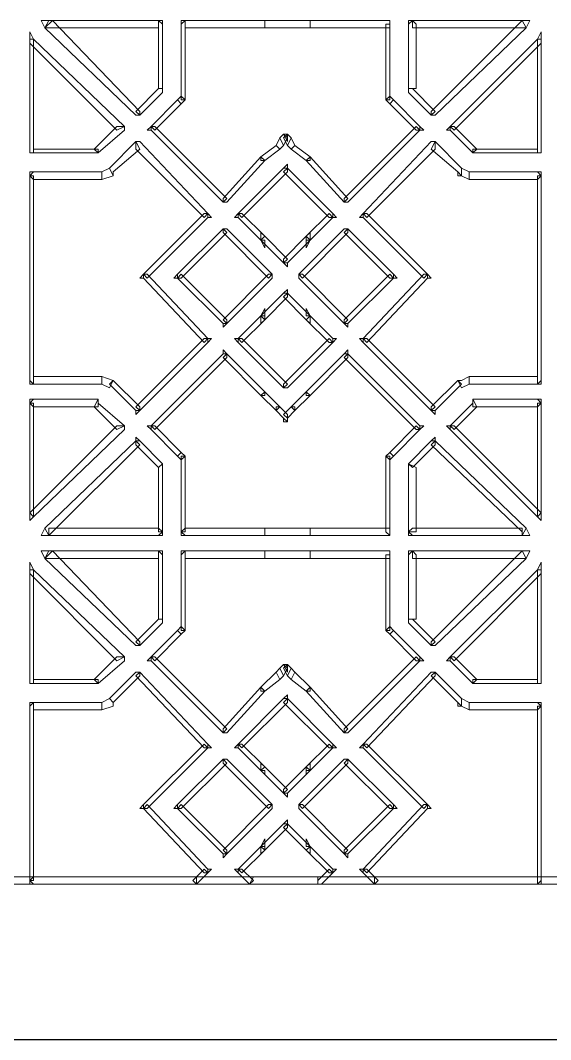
# Model space of a CAD drawing. Extents: x -66030 to 95157, y -13132 to 45879.
# Drawn here: x 78795 to 79342, y 39315 to 40366 of the extents above; entities that cross this region are included whole.
import ezdxf

# ---------------------------------------------------------------- set-up
doc = ezdxf.new("R2010")
doc.units = 0
doc.header["$LTSCALE"] = 100
doc.header["$MEASUREMENT"] = 0
doc.layers.get('0').update_dxf_attribs({"linetype": 'CONTINUOUS'})
doc.layers.add('3', color=11, linetype='CONTINUOUS')

msp = doc.modelspace()

# ---------------------------------------------------------------- linework, layer by layer
at = {"lineweight": 0}
for points in [[(78820.5, 40358.2), (78824.4, 40358.2), (78937.7, 40358.2), (78937.7, 40366), (78824.4, 40366), (78820.5, 40358.2), (78824.4, 40366), (78816.6, 40366), (78820.5, 40358.2)], [(78918.2, 40268.3), (78918.2, 40272.2), (78828.3, 40366), (78820.5, 40358.2), (78914.3, 40268.3), (78918.2, 40268.3), (78914.3, 40268.3), (78914.3, 40268.3), (78918.2, 40268.3)], [(78937.7, 40366), (78937.7, 40362.1), (78937.7, 40295.7), (78941.6, 40295.7), (78941.6, 40362.1), (78937.7, 40366), (78941.6, 40362.1), (78941.6, 40366), (78937.7, 40366)], [(78965, 40366), (78961.1, 40362.1), (78961.1, 40284), (78965, 40284), (78965, 40362.1), (78965, 40366), (78965, 40366), (78961.1, 40366), (78961.1, 40362.1)], [(79047.1, 40358.2), (79047.1, 40366), (78965, 40366), (78965, 40358.2), (79047.1, 40358.2), (79047.1, 40358.2), (79047.1, 40366), (79047.1, 40366), (79047.1, 40366)], [(79093.9, 40358.2), (79093.9, 40366), (79047.1, 40366), (79047.1, 40358.2), (79093.9, 40358.2), (79093.9, 40358.2), (79093.9, 40366), (79093.9, 40366), (79093.9, 40366)], [(79176, 40362.1), (79176, 40366), (79093.9, 40366), (79093.9, 40358.2), (79176, 40358.2), (79176, 40362.1), (79176, 40362.1), (79176, 40366), (79176, 40366)], [(79172.1, 40284), (79176, 40284), (79176, 40362.1), (79172.1, 40362.1), (79172.1, 40284), (79172.1, 40284), (79172.1, 40284), (79172.1, 40284), (79172.1, 40284)], [(79199.4, 40366), (79195.5, 40362.1), (79195.5, 40295.7), (79203.3, 40295.7), (79203.3, 40362.1), (79199.4, 40366), (79199.4, 40366), (79195.5, 40366), (79195.5, 40362.1)], [(79316.6, 40358.2), (79312.7, 40366), (79199.4, 40366), (79199.4, 40358.2), (79312.7, 40358.2), (79316.6, 40358.2), (79316.6, 40358.2), (79320.5, 40366), (79312.7, 40366)], [(79218.9, 40268.3), (79222.8, 40268.3), (79316.6, 40358.2), (79312.7, 40366), (79218.9, 40272.2), (79218.9, 40268.3), (79218.9, 40268.3), (79222.8, 40268.3), (79222.8, 40268.3)], [(78804.9, 40346.5), (78804.9, 40342.6), (78894.7, 40252.7), (78902.5, 40256.6), (78808.8, 40346.5), (78804.9, 40346.5), (78808.8, 40346.5), (78804.9, 40354.3), (78804.9, 40346.5)], [(79332.2, 40346.5), (79328.3, 40346.5), (79238.5, 40256.6), (79242.4, 40252.7), (79332.2, 40342.6), (79332.2, 40346.5), (79332.2, 40346.5), (79332.2, 40354.3), (79328.3, 40346.5)], [(78808.8, 40229.3), (78808.8, 40229.3), (78808.8, 40346.5), (78804.9, 40346.5), (78804.9, 40229.3), (78808.8, 40229.3), (78804.9, 40229.3), (78804.9, 40229.3), (78808.8, 40229.3)], [(79328.3, 40229.3), (79332.2, 40229.3), (79332.2, 40346.5), (79328.3, 40346.5), (79328.3, 40229.3), (79328.3, 40229.3), (79328.3, 40229.3), (79332.2, 40229.3), (79332.2, 40229.3)], [(78941.6, 40295.7), (78937.7, 40295.7), (78914.3, 40272.2), (78918.2, 40268.3), (78941.6, 40291.8), (78941.6, 40295.7), (78941.6, 40291.8), (78941.6, 40291.8), (78941.6, 40295.7)], [(79195.5, 40295.7), (79195.5, 40291.8), (79218.9, 40268.3), (79222.8, 40272.2), (79199.4, 40295.7), (79195.5, 40295.7), (79195.5, 40295.7), (79195.5, 40291.8), (79195.5, 40291.8)], [(78965, 40284), (78961.1, 40287.9), (78957.2, 40284), (78961.1, 40280.1), (78965, 40284), (78965, 40284), (78965, 40284), (78965, 40284), (78965, 40284)], [(79176, 40280.1), (79179.9, 40284), (79176, 40287.9), (79172.1, 40284), (79176, 40280.1), (79176, 40280.1), (79179.9, 40284), (79179.9, 40284), (79179.9, 40284)], [(78961.1, 40280.1), (78957.2, 40284), (78929.9, 40256.6), (78933.8, 40252.7), (78961.1, 40280.1), (78961.1, 40280.1), (78957.2, 40284), (78957.2, 40284), (78957.2, 40284)], [(79207.2, 40252.7), (79207.2, 40256.6), (79179.9, 40284), (79176, 40280.1), (79203.3, 40252.7), (79207.2, 40252.7), (79207.2, 40252.7), (79211.1, 40252.7), (79207.2, 40256.6)], [(78902.5, 40256.6), (78894.7, 40256.6), (78871.3, 40233.2), (78875.2, 40229.3), (78902.5, 40252.7), (78902.5, 40256.6), (78902.5, 40252.7), (78902.5, 40252.7), (78902.5, 40256.6)], [(78929.9, 40256.6), (78929.9, 40252.7), (79004.1, 40178.5), (79008, 40182.4), (78933.8, 40256.6), (78929.9, 40256.6), (78929.9, 40256.6), (78926, 40252.7), (78929.9, 40252.7)], [(79129.1, 40178.5), (79133, 40178.5), (79207.2, 40252.7), (79203.3, 40256.6), (79129.1, 40182.4), (79129.1, 40178.5), (79129.1, 40178.5), (79133, 40178.5), (79133, 40178.5)], [(79238.5, 40256.6), (79238.5, 40252.7), (79261.9, 40229.3), (79265.8, 40233.2), (79242.4, 40256.6), (79238.5, 40256.6), (79238.5, 40256.6), (79234.6, 40252.7), (79238.5, 40252.7)], [(79058.8, 40237.1), (79062.7, 40233.2), (79066.6, 40237.1), (79062.7, 40244.9), (79058.8, 40237.1), (79058.8, 40237.1), (79062.7, 40233.2), (79062.7, 40233.2), (79062.7, 40233.2)], [(79062.7, 40244.9), (79066.6, 40237.1), (79070.5, 40244.9), (79066.6, 40248.8), (79062.7, 40244.9), (79062.7, 40244.9), (79066.6, 40237.1), (79066.6, 40237.1), (79066.6, 40237.1)], [(79070.5, 40248.8), (79066.6, 40244.9), (79070.5, 40237.1), (79074.4, 40244.9), (79070.5, 40248.8), (79070.5, 40248.8), (79070.5, 40248.8), (79070.5, 40248.8), (79070.5, 40248.8)], [(79066.6, 40248.8), (79070.5, 40241), (79070.5, 40241), (79070.5, 40248.8), (79070.5, 40248.8), (79066.6, 40248.8), (79070.5, 40248.8), (79066.6, 40248.8), (79066.6, 40248.8)], [(79074.4, 40244.9), (79070.5, 40237.1), (79074.4, 40233.2), (79078.3, 40237.1), (79074.4, 40244.9), (79074.4, 40244.9), (79070.5, 40237.1), (79070.5, 40237.1), (79070.5, 40237.1)], [(78875.2, 40229.3), (78875.2, 40233.2), (78808.8, 40233.2), (78808.8, 40229.3), (78875.2, 40229.3), (78875.2, 40229.3), (78875.2, 40229.3), (78875.2, 40229.3), (78875.2, 40229.3)], [(78890.8, 40205.8), (78890.8, 40209.8), (78918.2, 40233.2), (78914.3, 40241), (78886.9, 40213.7), (78890.8, 40205.8), (78890.8, 40205.8), (78890.8, 40205.8), (78890.8, 40209.8)], [(78914.3, 40241), (78914.3, 40233.2), (78984.6, 40162.9), (78988.5, 40166.8), (78918.2, 40241), (78914.3, 40241), (78918.2, 40241), (78914.3, 40241), (78914.3, 40241)], [(79043.2, 40221.5), (79047.1, 40221.5), (79062.7, 40233.2), (79058.8, 40237.1), (79043.2, 40225.4), (79043.2, 40221.5), (79043.2, 40225.4), (79043.2, 40221.5), (79043.2, 40221.5)], [(79078.3, 40237.1), (79074.4, 40233.2), (79090, 40221.5), (79093.9, 40225.4), (79078.3, 40237.1), (79078.3, 40237.1), (79074.4, 40233.2), (79074.4, 40233.2), (79074.4, 40233.2)], [(79222.8, 40241), (79218.9, 40241), (79148.6, 40166.8), (79152.5, 40162.9), (79222.8, 40233.2), (79222.8, 40241), (79222.8, 40241), (79222.8, 40241), (79218.9, 40241)], [(79250.2, 40205.8), (79250.2, 40213.7), (79222.8, 40241), (79218.9, 40233.2), (79246.3, 40209.8), (79250.2, 40205.8), (79246.3, 40209.8), (79246.3, 40205.8), (79250.2, 40205.8)], [(79261.9, 40229.3), (79261.9, 40229.3), (79328.3, 40229.3), (79328.3, 40233.2), (79261.9, 40233.2), (79261.9, 40229.3), (79261.9, 40229.3), (79261.9, 40229.3), (79261.9, 40229.3)], [(79004.1, 40178.5), (79008, 40178.5), (79047.1, 40221.5), (79043.2, 40225.4), (79004.1, 40182.4), (79004.1, 40178.5), (79004.1, 40178.5), (79004.1, 40178.5), (79008, 40178.5)], [(79047.1, 40221.5), (79047.1, 40221.5), (79047.1, 40221.5), (79043.2, 40221.5), (79043.2, 40221.5), (79047.1, 40221.5), (79047.1, 40221.5), (79047.1, 40221.5), (79047.1, 40221.5)], [(79090, 40221.5), (79090, 40221.5), (79129.1, 40178.5), (79133, 40182.4), (79093.9, 40225.4), (79090, 40221.5), (79090, 40221.5), (79090, 40221.5), (79090, 40221.5)], [(79093.9, 40225.4), (79090, 40221.5), (79090, 40221.5), (79093.9, 40221.5), (79093.9, 40221.5), (79093.9, 40225.4), (79093.9, 40221.5), (79093.9, 40221.5), (79093.9, 40225.4)], [(78879.1, 40201.9), (78879.1, 40201.9), (78890.8, 40205.8), (78886.9, 40213.7), (78879.1, 40209.8), (78879.1, 40201.9), (78879.1, 40201.9), (78879.1, 40201.9), (78879.1, 40201.9)], [(79070.5, 40213.7), (79066.6, 40213.7), (79019.7, 40166.8), (79023.6, 40162.9), (79070.5, 40209.8), (79070.5, 40213.7), (79070.5, 40213.7), (79070.5, 40217.6), (79066.6, 40213.7)], [(79117.4, 40162.9), (79117.4, 40166.8), (79070.5, 40213.7), (79066.6, 40209.8), (79113.5, 40162.9), (79117.4, 40162.9), (79117.4, 40162.9), (79121.3, 40162.9), (79117.4, 40166.8)], [(79258, 40201.9), (79258, 40209.8), (79250.2, 40213.7), (79250.2, 40205.8), (79258, 40201.9), (79258, 40201.9), (79258, 40201.9), (79258, 40201.9), (79258, 40201.9)], [(78804.9, 40205.8), (78808.8, 40201.9), (78879.1, 40201.9), (78879.1, 40209.8), (78808.8, 40209.8), (78804.9, 40205.8), (78808.8, 40209.8), (78804.9, 40209.8), (78804.9, 40205.8)], [(78808.8, 39991), (78808.8, 39994.9), (78808.8, 40205.8), (78804.9, 40205.8), (78804.9, 39994.9), (78808.8, 39991), (78804.9, 39994.9), (78804.9, 39991), (78808.8, 39991)], [(79332.2, 40205.8), (79328.3, 40209.8), (79258, 40209.8), (79258, 40201.9), (79328.3, 40201.9), (79332.2, 40205.8), (79332.2, 40205.8), (79332.2, 40209.8), (79328.3, 40209.8)], [(79328.3, 39991), (79332.2, 39994.9), (79332.2, 40205.8), (79328.3, 40205.8), (79328.3, 39994.9), (79328.3, 39991), (79328.3, 39991), (79332.2, 39991), (79332.2, 39994.9)], [(78988.5, 40166.8), (78984.6, 40166.8), (78922.1, 40104.3), (78926, 40100.4), (78988.5, 40162.9), (78988.5, 40166.8), (78988.5, 40162.9), (78992.4, 40162.9), (78988.5, 40166.8)], [(79019.7, 40166.8), (79019.7, 40162.9), (79043.2, 40139.4), (79047.1, 40143.4), (79023.6, 40166.8), (79019.7, 40166.8), (79019.7, 40166.8), (79015.8, 40162.9), (79019.7, 40162.9)], [(79090, 40139.4), (79093.9, 40139.4), (79117.4, 40162.9), (79113.5, 40166.8), (79090, 40143.4), (79090, 40139.4), (79090, 40139.4), (79090, 40131.6), (79093.9, 40139.4)], [(79148.6, 40166.8), (79148.6, 40162.9), (79211.1, 40100.4), (79215, 40104.3), (79152.5, 40166.8), (79148.6, 40166.8), (79148.6, 40166.8), (79144.7, 40162.9), (79148.6, 40162.9)], [(78957.2, 40100.4), (78961.1, 40100.4), (79008, 40147.3), (79004.1, 40151.2), (78957.2, 40104.3), (78957.2, 40100.4), (78957.2, 40104.3), (78953.3, 40100.4), (78957.2, 40100.4)], [(79004.1, 40151.2), (79004.1, 40147.3), (79051, 40100.4), (79054.9, 40104.3), (79008, 40151.2), (79004.1, 40151.2), (79008, 40151.2), (79004.1, 40151.2), (79004.1, 40151.2)], [(79133, 40151.2), (79129.1, 40151.2), (79082.2, 40104.3), (79086.1, 40100.4), (79133, 40147.3), (79133, 40151.2), (79133, 40151.2), (79133, 40151.2), (79129.1, 40151.2)], [(79179.9, 40100.4), (79179.9, 40104.3), (79133, 40151.2), (79129.1, 40147.3), (79176, 40100.4), (79179.9, 40100.4), (79179.9, 40100.4), (79183.8, 40100.4), (79179.9, 40104.3)], [(79043.2, 40139.4), (79043.2, 40139.4), (79066.6, 40116), (79070.5, 40119.9), (79047.1, 40143.4), (79043.2, 40139.4), (79047.1, 40143.4), (79043.2, 40147.3), (79043.2, 40139.4)], [(79043.2, 40139.4), (79047.1, 40139.4), (79047.1, 40139.4), (79043.2, 40139.4), (79043.2, 40139.4), (79043.2, 40139.4), (79043.2, 40139.4), (79047.1, 40131.6), (79047.1, 40139.4)], [(79066.6, 40116), (79070.5, 40116), (79093.9, 40139.4), (79090, 40143.4), (79066.6, 40119.9), (79066.6, 40116), (79066.6, 40116), (79070.5, 40112.1), (79070.5, 40116)], [(79090, 40143.4), (79090, 40139.4), (79090, 40139.4), (79093.9, 40139.4), (79093.9, 40139.4), (79090, 40143.4), (79093.9, 40139.4), (79093.9, 40147.3), (79090, 40143.4)], [(78922.1, 40104.3), (78922.1, 40100.4), (78984.6, 40034), (78988.5, 40037.9), (78926, 40104.3), (78922.1, 40104.3), (78922.1, 40104.3), (78918.2, 40100.4), (78922.1, 40100.4)], [(79008, 40053.5), (79008, 40057.4), (78961.1, 40104.3), (78957.2, 40100.4), (79004.1, 40053.5), (79008, 40053.5), (79004.1, 40053.5), (79004.1, 40049.6), (79008, 40053.5)], [(79054.9, 40104.3), (79051, 40104.3), (79004.1, 40057.4), (79008, 40053.5), (79054.9, 40100.4), (79054.9, 40104.3), (79054.9, 40100.4), (79054.9, 40100.4), (79054.9, 40104.3)], [(79082.2, 40104.3), (79082.2, 40100.4), (79129.1, 40053.5), (79133, 40057.4), (79086.1, 40104.3), (79082.2, 40104.3), (79082.2, 40104.3), (79082.2, 40100.4), (79082.2, 40100.4)], [(79129.1, 40053.5), (79133, 40053.5), (79179.9, 40100.4), (79176, 40104.3), (79129.1, 40057.4), (79129.1, 40053.5), (79129.1, 40053.5), (79133, 40049.6), (79133, 40053.5)], [(79215, 40104.3), (79211.1, 40104.3), (79148.6, 40037.9), (79152.5, 40034), (79215, 40100.4), (79215, 40104.3), (79215, 40100.4), (79218.9, 40100.4), (79215, 40104.3)], [(79070.5, 40084.8), (79066.6, 40084.8), (79043.2, 40061.3), (79047.1, 40057.4), (79070.5, 40080.9), (79070.5, 40084.8), (79070.5, 40084.8), (79070.5, 40088.7), (79066.6, 40084.8)], [(79093.9, 40061.3), (79093.9, 40061.3), (79070.5, 40084.8), (79066.6, 40080.9), (79090, 40057.4), (79093.9, 40061.3), (79090, 40057.4), (79093.9, 40053.5), (79093.9, 40061.3)], [(79047.1, 40061.3), (79043.2, 40061.3), (79019.7, 40037.9), (79023.6, 40034), (79047.1, 40057.4), (79047.1, 40061.3), (79047.1, 40061.3), (79047.1, 40069.1), (79043.2, 40061.3)], [(79093.9, 40061.3), (79090, 40061.3), (79090, 40061.3), (79093.9, 40061.3), (79093.9, 40061.3), (79093.9, 40061.3), (79093.9, 40061.3), (79090, 40069.1), (79090, 40061.3)], [(79047.1, 40057.4), (79047.1, 40061.3), (79047.1, 40061.3), (79043.2, 40061.3), (79043.2, 40061.3), (79047.1, 40057.4), (79043.2, 40061.3), (79043.2, 40053.5), (79047.1, 40057.4)], [(79117.4, 40034), (79117.4, 40037.9), (79093.9, 40061.3), (79090, 40057.4), (79113.5, 40034), (79117.4, 40034), (79117.4, 40034), (79121.3, 40037.9), (79117.4, 40037.9)], [(78988.5, 40037.9), (78984.6, 40037.9), (78914.3, 39967.6), (78918.2, 39963.7), (78988.5, 40034), (78988.5, 40037.9), (78988.5, 40034), (78992.4, 40037.9), (78988.5, 40037.9)], [(79019.7, 40037.9), (79019.7, 40034), (79066.6, 39987.1), (79070.5, 39991), (79023.6, 40037.9), (79019.7, 40037.9), (79019.7, 40037.9), (79015.8, 40037.9), (79019.7, 40034)], [(79066.6, 39987.1), (79070.5, 39987.1), (79117.4, 40034), (79113.5, 40037.9), (79066.6, 39991), (79066.6, 39987.1), (79066.6, 39987.1), (79070.5, 39987.1), (79070.5, 39987.1)], [(79148.6, 40037.9), (79148.6, 40034), (79218.9, 39963.7), (79222.8, 39967.6), (79152.5, 40037.9), (79148.6, 40037.9), (79148.6, 40037.9), (79144.7, 40037.9), (79148.6, 40034)], [(79008, 40022.3), (79004.1, 40022.3), (78929.9, 39948.1), (78933.8, 39944.1), (79008, 40018.4), (79008, 40022.3), (79008, 40022.3), (79004.1, 40026.2), (79004.1, 40022.3)], [(79047.1, 39979.3), (79047.1, 39983.2), (79008, 40022.3), (79004.1, 40018.4), (79043.2, 39979.3), (79047.1, 39979.3), (79047.1, 39979.3), (79047.1, 39979.3), (79047.1, 39983.2)], [(79133, 40022.3), (79129.1, 40022.3), (79090, 39983.2), (79093.9, 39979.3), (79133, 40018.4), (79133, 40022.3), (79133, 40022.3), (79133, 40026.2), (79129.1, 40022.3)], [(79207.2, 39944.1), (79207.2, 39948.1), (79133, 40022.3), (79129.1, 40018.4), (79203.3, 39944.1), (79207.2, 39944.1), (79207.2, 39944.1), (79211.1, 39948.1), (79207.2, 39948.1)], [(78879.1, 39998.8), (78879.1, 39998.8), (78808.8, 39998.8), (78808.8, 39991), (78879.1, 39991), (78879.1, 39998.8), (78879.1, 39998.8), (78879.1, 39998.8), (78879.1, 39998.8)], [(78890.8, 39994.9), (78890.8, 39994.9), (78879.1, 39998.8), (78879.1, 39991), (78886.9, 39987.1), (78890.8, 39994.9), (78890.8, 39994.9), (78890.8, 39994.9), (78890.8, 39994.9)], [(78918.2, 39963.7), (78918.2, 39967.6), (78890.8, 39994.9), (78886.9, 39991), (78914.3, 39963.7), (78918.2, 39963.7), (78914.3, 39963.7), (78914.3, 39959.8), (78918.2, 39963.7)], [(79218.9, 39963.7), (79222.8, 39963.7), (79250.2, 39991), (79246.3, 39994.9), (79218.9, 39967.6), (79218.9, 39963.7), (79218.9, 39963.7), (79222.8, 39959.8), (79222.8, 39963.7)], [(79246.3, 39994.9), (79250.2, 39987.1), (79258, 39991), (79258, 39998.8), (79250.2, 39994.9), (79246.3, 39994.9), (79250.2, 39994.9), (79246.3, 39994.9), (79246.3, 39994.9)], [(79258, 39998.8), (79258, 39991), (79328.3, 39991), (79328.3, 39998.8), (79258, 39998.8), (79258, 39998.8), (79258, 39998.8), (79258, 39998.8), (79258, 39998.8)], [(79058.8, 39963.7), (79062.7, 39967.6), (79047.1, 39983.2), (79043.2, 39979.3), (79058.8, 39963.7), (79058.8, 39963.7), (79058.8, 39963.7), (79058.8, 39963.7), (79058.8, 39963.7)], [(79093.9, 39979.3), (79090, 39983.2), (79074.4, 39967.6), (79078.3, 39963.7), (79093.9, 39979.3), (79093.9, 39979.3), (79093.9, 39979.3), (79093.9, 39979.3), (79093.9, 39979.3)], [(79090, 39983.2), (79090, 39979.3), (79090, 39979.3), (79093.9, 39979.3), (79093.9, 39979.3), (79090, 39983.2), (79090, 39983.2), (79090, 39979.3), (79090, 39979.3)], [(78804.9, 39971.5), (78808.8, 39967.6), (78875.2, 39967.6), (78875.2, 39975.4), (78808.8, 39975.4), (78804.9, 39971.5), (78808.8, 39975.4), (78804.9, 39975.4), (78804.9, 39971.5)], [(78808.8, 39854.3), (78808.8, 39858.2), (78808.8, 39971.5), (78804.9, 39971.5), (78804.9, 39858.2), (78808.8, 39854.3), (78804.9, 39858.2), (78804.9, 39850.4), (78808.8, 39854.3)], [(78875.2, 39975.4), (78871.3, 39967.6), (78894.7, 39944.1), (78902.5, 39948.1), (78875.2, 39971.5), (78875.2, 39975.4), (78875.2, 39971.5), (78875.2, 39975.4), (78875.2, 39975.4)], [(79043.2, 39979.3), (79047.1, 39979.3), (79047.1, 39979.3), (79043.2, 39979.3), (79043.2, 39979.3), (79043.2, 39979.3), (79043.2, 39979.3), (79043.2, 39979.3), (79043.2, 39979.3)], [(79261.9, 39975.4), (79261.9, 39971.5), (79238.5, 39948.1), (79242.4, 39944.1), (79265.8, 39967.6), (79261.9, 39975.4), (79261.9, 39975.4), (79261.9, 39975.4), (79261.9, 39971.5)], [(79332.2, 39971.5), (79328.3, 39975.4), (79261.9, 39975.4), (79261.9, 39967.6), (79328.3, 39967.6), (79332.2, 39971.5), (79332.2, 39971.5), (79332.2, 39975.4), (79328.3, 39975.4)], [(79328.3, 39854.3), (79332.2, 39858.2), (79332.2, 39971.5), (79328.3, 39971.5), (79328.3, 39858.2), (79328.3, 39854.3), (79328.3, 39854.3), (79332.2, 39850.4), (79332.2, 39858.2)], [(79062.7, 39967.6), (79058.8, 39967.6), (79058.8, 39967.6), (79058.8, 39963.7), (79058.8, 39963.7), (79062.7, 39967.6), (79062.7, 39967.6), (79062.7, 39967.6), (79058.8, 39967.6)], [(79070.5, 39952), (79070.5, 39959.8), (79062.7, 39967.6), (79058.8, 39963.7), (79066.6, 39955.9), (79070.5, 39952), (79066.6, 39955.9), (79066.6, 39952), (79070.5, 39952)], [(79078.3, 39967.6), (79074.4, 39967.6), (79066.6, 39959.8), (79070.5, 39955.9), (79078.3, 39963.7), (79078.3, 39967.6), (79078.3, 39967.6), (79074.4, 39967.6), (79074.4, 39967.6)], [(79070.5, 39955.9), (79070.5, 39959.8), (79070.5, 39959.8), (79070.5, 39952), (79070.5, 39952), (79070.5, 39955.9), (79070.5, 39952), (79070.5, 39952), (79070.5, 39955.9)], [(79078.3, 39963.7), (79078.3, 39967.6), (79078.3, 39967.6), (79078.3, 39963.7), (79078.3, 39963.7), (79078.3, 39963.7), (79078.3, 39963.7), (79078.3, 39963.7), (79078.3, 39963.7)], [(78902.5, 39948.1), (78894.7, 39948.1), (78804.9, 39858.2), (78808.8, 39854.3), (78902.5, 39944.1), (78902.5, 39948.1), (78902.5, 39944.1), (78902.5, 39948.1), (78902.5, 39948.1)], [(78929.9, 39948.1), (78929.9, 39944.1), (78957.2, 39916.8), (78961.1, 39920.7), (78933.8, 39948.1), (78929.9, 39948.1), (78929.9, 39948.1), (78926, 39948.1), (78929.9, 39944.1)], [(79176, 39920.7), (79179.9, 39916.8), (79207.2, 39944.1), (79203.3, 39948.1), (79176, 39920.7), (79176, 39920.7), (79179.9, 39916.8), (79179.9, 39916.8), (79179.9, 39916.8)], [(79238.5, 39948.1), (79238.5, 39944.1), (79328.3, 39854.3), (79332.2, 39858.2), (79242.4, 39948.1), (79238.5, 39948.1), (79238.5, 39948.1), (79234.6, 39948.1), (79238.5, 39944.1)], [(78824.4, 39834.8), (78828.3, 39838.7), (78918.2, 39928.5), (78914.3, 39932.4), (78820.5, 39842.6), (78824.4, 39834.8), (78820.5, 39842.6), (78816.6, 39834.8), (78824.4, 39834.8)], [(78914.3, 39932.4), (78914.3, 39928.5), (78937.7, 39905.1), (78941.6, 39909), (78918.2, 39932.4), (78914.3, 39932.4), (78918.2, 39932.4), (78914.3, 39936.3), (78914.3, 39932.4)], [(79222.8, 39932.4), (79218.9, 39932.4), (79195.5, 39909), (79199.4, 39905.1), (79222.8, 39928.5), (79222.8, 39932.4), (79222.8, 39932.4), (79222.8, 39936.3), (79218.9, 39932.4)], [(79312.7, 39834.8), (79316.6, 39842.6), (79222.8, 39932.4), (79218.9, 39928.5), (79312.7, 39838.7), (79312.7, 39834.8), (79312.7, 39834.8), (79320.5, 39834.8), (79316.6, 39842.6)], [(78961.1, 39920.7), (78957.2, 39916.8), (78961.1, 39912.9), (78965, 39916.8), (78961.1, 39920.7), (78961.1, 39920.7), (78957.2, 39916.8), (78957.2, 39916.8), (78957.2, 39916.8)], [(78965, 39916.8), (78961.1, 39916.8), (78961.1, 39838.7), (78965, 39838.7), (78965, 39916.8), (78965, 39916.8), (78965, 39916.8), (78965, 39916.8), (78965, 39916.8)], [(79172.1, 39916.8), (79176, 39912.9), (79179.9, 39916.8), (79176, 39920.7), (79172.1, 39916.8), (79172.1, 39916.8), (79172.1, 39916.8), (79172.1, 39916.8), (79172.1, 39916.8)], [(79176, 39834.8), (79176, 39838.7), (79176, 39916.8), (79172.1, 39916.8), (79172.1, 39838.7), (79176, 39834.8), (79176, 39834.8), (79176, 39834.8), (79176, 39838.7)], [(78941.6, 39909), (78937.7, 39905.1), (78937.7, 39838.7), (78941.6, 39838.7), (78941.6, 39905.1), (78941.6, 39909), (78941.6, 39905.1), (78941.6, 39909), (78941.6, 39909)], [(79195.5, 39909), (79195.5, 39905.1), (79195.5, 39838.7), (79203.3, 39838.7), (79203.3, 39905.1), (79195.5, 39909), (79195.5, 39909), (79195.5, 39909), (79195.5, 39905.1)], [(78941.6, 39838.7), (78937.7, 39842.6), (78824.4, 39842.6), (78824.4, 39834.8), (78937.7, 39834.8), (78941.6, 39838.7), (78937.7, 39834.8), (78941.6, 39834.8), (78941.6, 39838.7)], [(78961.1, 39838.7), (78965, 39834.8), (79047.1, 39834.8), (79047.1, 39842.6), (78965, 39842.6), (78961.1, 39838.7), (78961.1, 39838.7), (78961.1, 39834.8), (78965, 39834.8)], [(79047.1, 39842.6), (79047.1, 39834.8), (79093.9, 39834.8), (79093.9, 39842.6), (79047.1, 39842.6), (79047.1, 39842.6), (79047.1, 39834.8), (79047.1, 39834.8), (79047.1, 39834.8)], [(79093.9, 39842.6), (79093.9, 39834.8), (79176, 39834.8), (79176, 39842.6), (79093.9, 39842.6), (79093.9, 39842.6), (79093.9, 39834.8), (79093.9, 39834.8), (79093.9, 39834.8)], [(79195.5, 39838.7), (79199.4, 39834.8), (79312.7, 39834.8), (79312.7, 39842.6), (79199.4, 39842.6), (79195.5, 39838.7), (79195.5, 39838.7), (79195.5, 39834.8), (79199.4, 39834.8)], [(78820.5, 39811.3), (78824.4, 39811.3), (78937.7, 39811.3), (78937.7, 39819.2), (78824.4, 39819.2), (78820.5, 39811.3), (78824.4, 39819.2), (78816.6, 39819.2), (78820.5, 39811.3)], [(78918.2, 39721.5), (78918.2, 39725.4), (78828.3, 39819.2), (78820.5, 39811.3), (78914.3, 39721.5), (78918.2, 39721.5), (78914.3, 39721.5), (78914.3, 39721.5), (78918.2, 39721.5)], [(78937.7, 39819.2), (78937.7, 39815.2), (78937.7, 39748.8), (78941.6, 39748.8), (78941.6, 39815.2), (78937.7, 39819.2), (78941.6, 39815.2), (78941.6, 39819.2), (78937.7, 39819.2)], [(78965, 39819.2), (78961.1, 39815.2), (78961.1, 39737.1), (78965, 39737.1), (78965, 39815.2), (78965, 39819.2), (78965, 39819.2), (78961.1, 39819.2), (78961.1, 39815.2)], [(79047.1, 39811.3), (79047.1, 39819.2), (78965, 39819.2), (78965, 39811.3), (79047.1, 39811.3), (79047.1, 39811.3), (79047.1, 39819.2), (79047.1, 39819.2), (79047.1, 39819.2)], [(79093.9, 39811.3), (79093.9, 39819.2), (79047.1, 39819.2), (79047.1, 39811.3), (79093.9, 39811.3), (79093.9, 39811.3), (79093.9, 39819.2), (79093.9, 39819.2), (79093.9, 39819.2)], [(79176, 39815.2), (79176, 39819.2), (79093.9, 39819.2), (79093.9, 39811.3), (79176, 39811.3), (79176, 39815.2), (79176, 39815.2), (79176, 39819.2), (79176, 39819.2)], [(79172.1, 39737.1), (79176, 39737.1), (79176, 39815.2), (79172.1, 39815.2), (79172.1, 39737.1), (79172.1, 39737.1), (79172.1, 39737.1), (79172.1, 39737.1), (79172.1, 39737.1)], [(79199.4, 39819.2), (79195.5, 39815.2), (79195.5, 39748.8), (79203.3, 39748.8), (79203.3, 39815.2), (79199.4, 39819.2), (79199.4, 39819.2), (79195.5, 39819.2), (79195.5, 39815.2)], [(79316.6, 39811.3), (79312.7, 39819.2), (79199.4, 39819.2), (79199.4, 39811.3), (79312.7, 39811.3), (79316.6, 39811.3), (79316.6, 39811.3), (79320.5, 39819.2), (79312.7, 39819.2)], [(79218.9, 39721.5), (79222.8, 39721.5), (79316.6, 39811.3), (79312.7, 39819.2), (79218.9, 39725.4), (79218.9, 39721.5), (79218.9, 39721.5), (79222.8, 39721.5), (79222.8, 39721.5)], [(78804.9, 39799.6), (78804.9, 39795.7), (78894.7, 39705.9), (78902.5, 39709.8), (78808.8, 39799.6), (78804.9, 39799.6), (78808.8, 39799.6), (78804.9, 39807.4), (78804.9, 39799.6)], [(79332.2, 39799.6), (79328.3, 39799.6), (79238.5, 39709.8), (79242.4, 39705.9), (79332.2, 39795.7), (79332.2, 39799.6), (79332.2, 39799.6), (79332.2, 39807.4), (79328.3, 39799.6)], [(78808.8, 39682.4), (78808.8, 39682.4), (78808.8, 39799.6), (78804.9, 39799.6), (78804.9, 39682.4), (78808.8, 39682.4), (78804.9, 39682.4), (78804.9, 39682.4), (78808.8, 39682.4)], [(79328.3, 39682.4), (79332.2, 39682.4), (79332.2, 39799.6), (79328.3, 39799.6), (79328.3, 39682.4), (79328.3, 39682.4), (79328.3, 39682.4), (79332.2, 39682.4), (79332.2, 39682.4)], [(78941.6, 39748.8), (78937.7, 39748.8), (78914.3, 39725.4), (78918.2, 39721.5), (78941.6, 39744.9), (78941.6, 39748.8), (78941.6, 39744.9), (78941.6, 39748.8), (78941.6, 39748.8)], [(79195.5, 39748.8), (79195.5, 39744.9), (79218.9, 39721.5), (79222.8, 39725.4), (79199.4, 39748.8), (79195.5, 39748.8), (79195.5, 39748.8), (79195.5, 39748.8), (79195.5, 39744.9)], [(78965, 39737.1), (78961.1, 39741), (78957.2, 39737.1), (78961.1, 39733.2), (78965, 39737.1), (78965, 39737.1), (78965, 39737.1), (78965, 39737.1), (78965, 39737.1)], [(79176, 39733.2), (79179.9, 39737.1), (79176, 39741), (79172.1, 39737.1), (79176, 39733.2), (79176, 39733.2), (79179.9, 39737.1), (79179.9, 39737.1), (79179.9, 39737.1)], [(78961.1, 39733.2), (78957.2, 39737.1), (78929.9, 39709.8), (78933.8, 39705.9), (78961.1, 39733.2), (78961.1, 39733.2), (78957.2, 39737.1), (78957.2, 39737.1), (78957.2, 39737.1)], [(79207.2, 39705.9), (79207.2, 39709.8), (79179.9, 39737.1), (79176, 39733.2), (79203.3, 39705.9), (79207.2, 39705.9), (79207.2, 39705.9), (79211.1, 39705.9), (79207.2, 39709.8)], [(78902.5, 39709.8), (78894.7, 39709.8), (78871.3, 39686.4), (78875.2, 39682.4), (78902.5, 39705.9), (78902.5, 39709.8), (78902.5, 39705.9), (78902.5, 39705.9), (78902.5, 39709.8)], [(78929.9, 39709.8), (78929.9, 39705.9), (79004.1, 39631.7), (79008, 39635.6), (78933.8, 39709.8), (78929.9, 39709.8), (78929.9, 39709.8), (78926, 39705.9), (78929.9, 39705.9)], [(79129.1, 39631.7), (79133, 39631.7), (79207.2, 39705.9), (79203.3, 39709.8), (79129.1, 39635.6), (79129.1, 39631.7), (79129.1, 39631.7), (79133, 39631.7), (79133, 39631.7)], [(79238.5, 39709.8), (79238.5, 39705.9), (79261.9, 39682.4), (79265.8, 39686.4), (79242.4, 39709.8), (79238.5, 39709.8), (79238.5, 39709.8), (79234.6, 39705.9), (79238.5, 39705.9)], [(79058.8, 39694.2), (79062.7, 39686.4), (79066.6, 39690.3), (79062.7, 39698.1), (79058.8, 39694.2), (79058.8, 39694.2), (79062.7, 39686.4), (79062.7, 39686.4), (79062.7, 39686.4)], [(79062.7, 39698.1), (79066.6, 39690.3), (79070.5, 39698.1), (79066.6, 39702), (79062.7, 39698.1), (79062.7, 39698.1), (79066.6, 39690.3), (79066.6, 39690.3), (79066.6, 39690.3)], [(79070.5, 39702), (79066.6, 39698.1), (79070.5, 39690.3), (79074.4, 39698.1), (79070.5, 39702), (79070.5, 39702), (79070.5, 39702), (79070.5, 39702), (79070.5, 39702)], [(79066.6, 39702), (79070.5, 39694.2), (79070.5, 39694.2), (79070.5, 39702), (79070.5, 39702), (79066.6, 39702), (79070.5, 39702), (79066.6, 39702), (79066.6, 39702)], [(79074.4, 39698.1), (79070.5, 39690.3), (79074.4, 39686.4), (79078.3, 39694.2), (79074.4, 39698.1), (79074.4, 39698.1), (79070.5, 39690.3), (79070.5, 39690.3), (79070.5, 39690.3)], [(78875.2, 39682.4), (78875.2, 39686.4), (78808.8, 39686.4), (78808.8, 39682.4), (78875.2, 39682.4), (78875.2, 39682.4), (78875.2, 39682.4), (78875.2, 39682.4), (78875.2, 39682.4)], [(78918.2, 39694.2), (78914.3, 39694.2), (78886.9, 39666.8), (78890.8, 39662.9), (78918.2, 39690.3), (78918.2, 39694.2), (78918.2, 39694.2), (78914.3, 39694.2), (78914.3, 39694.2)], [(78988.5, 39616), (78988.5, 39620), (78918.2, 39694.2), (78914.3, 39690.3), (78984.6, 39616), (78988.5, 39616), (78988.5, 39616), (78992.4, 39616), (78988.5, 39620)], [(79043.2, 39674.6), (79047.1, 39674.6), (79062.7, 39686.4), (79058.8, 39694.2), (79043.2, 39678.5), (79043.2, 39674.6), (79043.2, 39678.5), (79043.2, 39674.6), (79043.2, 39674.6)], [(79078.3, 39694.2), (79074.4, 39686.4), (79090, 39674.6), (79093.9, 39678.5), (79078.3, 39694.2), (79078.3, 39694.2), (79074.4, 39686.4), (79074.4, 39686.4), (79074.4, 39686.4)], [(79222.8, 39694.2), (79218.9, 39694.2), (79148.6, 39620), (79152.5, 39616), (79222.8, 39690.3), (79222.8, 39694.2), (79222.8, 39694.2), (79222.8, 39694.2), (79218.9, 39694.2)], [(79250.2, 39659), (79250.2, 39666.8), (79222.8, 39694.2), (79218.9, 39690.3), (79246.3, 39662.9), (79250.2, 39659), (79246.3, 39662.9), (79246.3, 39659), (79250.2, 39659)], [(79261.9, 39682.4), (79261.9, 39682.4), (79328.3, 39682.4), (79328.3, 39686.4), (79261.9, 39686.4), (79261.9, 39682.4), (79261.9, 39682.4), (79261.9, 39682.4), (79261.9, 39682.4)], [(79004.1, 39631.7), (79008, 39631.7), (79047.1, 39674.6), (79043.2, 39678.5), (79004.1, 39635.6), (79004.1, 39631.7), (79004.1, 39631.7), (79004.1, 39631.7), (79008, 39631.7)], [(79047.1, 39674.6), (79047.1, 39674.6), (79047.1, 39674.6), (79043.2, 39674.6), (79043.2, 39674.6), (79047.1, 39674.6), (79047.1, 39674.6), (79047.1, 39674.6), (79047.1, 39674.6)], [(79090, 39674.6), (79090, 39674.6), (79129.1, 39631.7), (79133, 39635.6), (79093.9, 39678.5), (79090, 39674.6), (79090, 39674.6), (79090, 39674.6), (79090, 39674.6)], [(79093.9, 39678.5), (79090, 39674.6), (79090, 39674.6), (79093.9, 39674.6), (79093.9, 39674.6), (79093.9, 39678.5), (79093.9, 39674.6), (79093.9, 39674.6), (79093.9, 39678.5)], [(78890.8, 39662.9), (78886.9, 39666.8), (78879.1, 39662.9), (78879.1, 39655.1), (78890.8, 39659), (78890.8, 39662.9), (78890.8, 39659), (78890.8, 39659), (78890.8, 39662.9)], [(79070.5, 39666.8), (79066.6, 39666.8), (79019.7, 39620), (79023.6, 39616), (79070.5, 39662.9), (79070.5, 39666.8), (79070.5, 39666.8), (79070.5, 39670.7), (79066.6, 39666.8)], [(79117.4, 39616), (79117.4, 39620), (79070.5, 39666.8), (79066.6, 39662.9), (79113.5, 39616), (79117.4, 39616), (79117.4, 39616), (79121.3, 39616), (79117.4, 39620)], [(79258, 39655.1), (79258, 39662.9), (79250.2, 39666.8), (79250.2, 39659), (79258, 39655.1), (79258, 39655.1), (79258, 39655.1), (79258, 39655.1), (79258, 39655.1)], [(78808.8, 39662.9), (78804.9, 39659), (78804.9, 39479.3), (78808.8, 39479.3), (78808.8, 39659), (78808.8, 39662.9), (78808.8, 39662.9), (78804.9, 39662.9), (78804.9, 39659)], [(78879.1, 39655.1), (78879.1, 39662.9), (78808.8, 39662.9), (78808.8, 39655.1), (78879.1, 39655.1), (78879.1, 39655.1), (78879.1, 39655.1), (78879.1, 39655.1), (78879.1, 39655.1)], [(79332.2, 39659), (79328.3, 39662.9), (79258, 39662.9), (79258, 39655.1), (79328.3, 39655.1), (79332.2, 39659), (79332.2, 39659), (79332.2, 39662.9), (79328.3, 39662.9)], [(79328.3, 39475.4), (79332.2, 39479.3), (79332.2, 39659), (79328.3, 39659), (79328.3, 39479.3), (79328.3, 39475.4), (79328.3, 39475.4), (79332.2, 39475.4), (79332.2, 39479.3)], [(78922.1, 39553.5), (78926, 39553.5), (78988.5, 39616), (78984.6, 39620), (78922.1, 39557.5), (78922.1, 39553.5), (78922.1, 39557.5), (78918.2, 39553.5), (78922.1, 39553.5)], [(79019.7, 39620), (79019.7, 39616), (79043.2, 39592.6), (79047.1, 39596.5), (79023.6, 39620), (79019.7, 39620), (79019.7, 39620), (79015.8, 39616), (79019.7, 39616)], [(79090, 39592.6), (79093.9, 39592.6), (79117.4, 39616), (79113.5, 39620), (79090, 39596.5), (79090, 39592.6), (79090, 39592.6), (79090, 39588.7), (79093.9, 39592.6)], [(79148.6, 39620), (79148.6, 39616), (79211.1, 39553.5), (79215, 39557.5), (79152.5, 39620), (79148.6, 39620), (79148.6, 39620), (79144.7, 39616), (79148.6, 39616)], [(78957.2, 39553.5), (78961.1, 39553.5), (79008, 39600.4), (79004.1, 39604.3), (78957.2, 39557.5), (78957.2, 39553.5), (78957.2, 39557.5), (78953.3, 39553.5), (78957.2, 39553.5)], [(79004.1, 39604.3), (79004.1, 39600.4), (79051, 39553.5), (79054.9, 39557.5), (79008, 39604.3), (79004.1, 39604.3), (79008, 39604.3), (79004.1, 39604.3), (79004.1, 39604.3)], [(79133, 39604.3), (79129.1, 39604.3), (79082.2, 39557.5), (79086.1, 39553.5), (79133, 39600.4), (79133, 39604.3), (79133, 39604.3), (79133, 39604.3), (79129.1, 39604.3)], [(79179.9, 39553.5), (79179.9, 39557.5), (79133, 39604.3), (79129.1, 39600.4), (79176, 39553.5), (79179.9, 39553.5), (79179.9, 39553.5), (79183.8, 39553.5), (79179.9, 39557.5)], [(79043.2, 39592.6), (79043.2, 39592.6), (79066.6, 39569.2), (79070.5, 39573.1), (79047.1, 39596.5), (79043.2, 39592.6), (79047.1, 39596.5), (79043.2, 39600.4), (79043.2, 39592.6)], [(79043.2, 39592.6), (79047.1, 39592.6), (79047.1, 39592.6), (79043.2, 39592.6), (79043.2, 39592.6), (79043.2, 39592.6), (79043.2, 39592.6), (79047.1, 39588.7), (79047.1, 39592.6)], [(79066.6, 39569.2), (79070.5, 39569.2), (79093.9, 39592.6), (79090, 39596.5), (79066.6, 39573.1), (79066.6, 39569.2), (79066.6, 39569.2), (79070.5, 39565.3), (79070.5, 39569.2)], [(79090, 39596.5), (79090, 39592.6), (79090, 39592.6), (79093.9, 39592.6), (79093.9, 39592.6), (79090, 39596.5), (79093.9, 39592.6), (79093.9, 39600.4), (79090, 39596.5)], [(78988.5, 39487.1), (78988.5, 39491.1), (78926, 39557.5), (78922.1, 39553.5), (78984.6, 39487.1), (78988.5, 39487.1), (78988.5, 39487.1), (78992.4, 39491.1), (78988.5, 39491.1)], [(79008, 39506.7), (79008, 39510.6), (78961.1, 39557.5), (78957.2, 39553.5), (79004.1, 39506.7), (79008, 39506.7), (79004.1, 39506.7), (79004.1, 39502.8), (79008, 39506.7)], [(79054.9, 39557.5), (79051, 39557.5), (79004.1, 39510.6), (79008, 39506.7), (79054.9, 39553.5), (79054.9, 39557.5), (79054.9, 39553.5), (79054.9, 39553.5), (79054.9, 39557.5)], [(79082.2, 39557.5), (79082.2, 39553.5), (79129.1, 39506.7), (79133, 39510.6), (79086.1, 39557.5), (79082.2, 39557.5), (79082.2, 39557.5), (79082.2, 39553.5), (79082.2, 39553.5)], [(79129.1, 39506.7), (79133, 39506.7), (79179.9, 39553.5), (79176, 39557.5), (79129.1, 39510.6), (79129.1, 39506.7), (79129.1, 39506.7), (79133, 39502.8), (79133, 39506.7)], [(79215, 39557.5), (79211.1, 39557.5), (79148.6, 39491.1), (79152.5, 39487.1), (79215, 39553.5), (79215, 39557.5), (79215, 39553.5), (79218.9, 39553.5), (79215, 39557.5)], [(79070.5, 39537.9), (79066.6, 39537.9), (79043.2, 39514.5), (79047.1, 39510.6), (79070.5, 39534), (79070.5, 39537.9), (79070.5, 39537.9), (79070.5, 39541.8), (79066.6, 39537.9)], [(79093.9, 39514.5), (79093.9, 39514.5), (79070.5, 39537.9), (79066.6, 39534), (79090, 39510.6), (79093.9, 39514.5), (79090, 39510.6), (79093.9, 39506.7), (79093.9, 39514.5)], [(79047.1, 39514.5), (79043.2, 39514.5), (79019.7, 39491.1), (79023.6, 39487.1), (79047.1, 39510.6), (79047.1, 39514.5), (79047.1, 39514.5), (79047.1, 39522.3), (79043.2, 39514.5)], [(79093.9, 39514.5), (79090, 39514.5), (79090, 39514.5), (79093.9, 39514.5), (79093.9, 39514.5), (79093.9, 39514.5), (79093.9, 39514.5), (79090, 39522.3), (79090, 39514.5)], [(79047.1, 39510.6), (79047.1, 39514.5), (79047.1, 39514.5), (79043.2, 39514.5), (79043.2, 39514.5), (79047.1, 39510.6), (79043.2, 39514.5), (79043.2, 39506.7), (79047.1, 39510.6)], [(79117.4, 39487.1), (79117.4, 39491.1), (79093.9, 39514.5), (79090, 39510.6), (79113.5, 39487.1), (79117.4, 39487.1), (79117.4, 39487.1), (79121.3, 39491.1), (79117.4, 39491.1)], [(78976.8, 39475.4), (78976.8, 39475.4), (78988.5, 39487.1), (78984.6, 39491.1), (78972.9, 39479.3), (78976.8, 39475.4), (78976.8, 39475.4), (78976.8, 39475.4), (78976.8, 39475.4)], [(79019.7, 39491.1), (79019.7, 39487.1), (79031.4, 39475.4), (79035.4, 39479.3), (79023.6, 39491.1), (79019.7, 39491.1), (79019.7, 39491.1), (79015.8, 39491.1), (79019.7, 39487.1)], [(79101.8, 39475.4), (79105.7, 39475.4), (79117.4, 39487.1), (79113.5, 39491.1), (79101.8, 39479.3), (79101.8, 39475.4), (79101.8, 39475.4), (79105.7, 39475.4), (79105.7, 39475.4)], [(79148.6, 39491.1), (79148.6, 39487.1), (79160.3, 39475.4), (79164.2, 39479.3), (79152.5, 39491.1), (79148.6, 39491.1), (79148.6, 39491.1), (79144.7, 39491.1), (79148.6, 39487.1)], [(77016, 39479.3), (77016, 39475.4), (81121.1, 39475.4), (81121.1, 39483.2), (77016, 39483.2), (77016, 39479.3), (77016, 39479.3), (77016, 39475.4), (77016, 39475.4)], [(78804.9, 39479.3), (78808.8, 39475.4), (78976.8, 39475.4), (78976.8, 39483.2), (78808.8, 39483.2), (78804.9, 39479.3), (78804.9, 39479.3), (78804.9, 39475.4), (78808.8, 39475.4)], [(79031.4, 39475.4), (79035.4, 39475.4), (79101.8, 39475.4), (79101.8, 39483.2), (79035.4, 39483.2), (79031.4, 39475.4), (79031.4, 39475.4), (79031.4, 39475.4), (79035.4, 39475.4)], [(79160.3, 39475.4), (79160.3, 39475.4), (79328.3, 39475.4), (79328.3, 39483.2), (79160.3, 39483.2), (79160.3, 39475.4), (79160.3, 39475.4), (79160.3, 39475.4), (79160.3, 39475.4)]]:
    msp.add_lwpolyline(points, close=True, dxfattribs=at)
at = {"layer": '3', "color": 2}
msp.add_line((-66009.4, 39315.3), (95156.9, 39315.3), dxfattribs=at)

doc.saveas('drawing.dxf')
